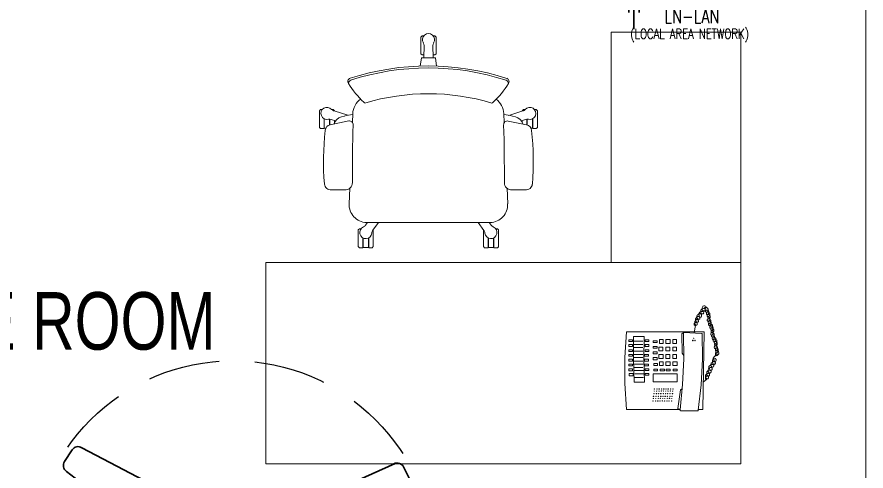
# Model space of a CAD drawing. Header units: inches. Extents: x 112 to 4169, y -2569 to 841.
# Drawn here: x 1789 to 1907, y -2336.3 to -2273.2 of the extents above; entities that cross this region are included whole.
import ezdxf

# ---------------------------------------------------------------- set-up
doc = ezdxf.new("R2010")
doc.units = ezdxf.units.IN
doc.header["$MEASUREMENT"] = 0
doc.linetypes.add('DASHED', pattern=[0.75, 0.5, -0.25])
for name, color, linetype, lineweight in [('DOOR_GLASS', 140, 'Continuous', 15), ('E-CF-Ceiling-Fan', 42, 'Continuous', 30), ('E-LAN', 6, 'Continuous', 30), ('ID-FURN', 7, 'Continuous', 15), ('Text', 252, 'Continuous', 15)]:
    doc.layers.add(name, color=color, linetype=linetype, lineweight=lineweight)
doc.layers.add('Layer 1', color=7, linetype='Continuous')
doc.styles.add('Swiss721', font='swisscl.ttf')
doc.styles.add('TAVE1', font='ROMANS.shx', dxfattribs={"width": 0.75})

# ---------------------------------------------------------------- blocks, each defined once
blk = doc.blocks.new('ch-1')
at = {"layer": 'ID-FURN', "color": 252, "lineweight": 13}
for p, q in [((300.3, 344.5), (296.8, 340.7)), ((296.8, 340.7), (296.8, 331)), ((296.8, 331), (297.8, 330)), ((297.8, 330), (328.3, 330)), ((297.8, 329), (297.8, 324.4)), ((297.8, 329), (327.8, 329)), ((353.2, 344.5), (300.3, 344.5)), ((356.8, 340.7), (353.2, 344.5)), ((356.8, 340.7), (356.8, 336.1)), ((308.6, 312.4), (326.6, 312.4)), ((308.9, 311.3), (326.5, 311.3)), ((322.2, 296.8), (316, 296.8)), ((325.7, 307.1), (321.2, 293.8)), ((352.6, 298.3), (338.8, 254.6)), ((353.2, 296.8), (352.1, 296.8)), ((356.8, 300.6), (353.2, 296.8)), ((356.8, 300.6), (356.8, 305.2)), ((-76.1, 221.9), (-79.7, 218.1)), ((-79.7, 218.1), (-79.7, 208.4)), ((-23.3, 221.9), (-76.1, 221.9)), ((-19.7, 218.1), (-23.3, 221.9)), ((-19.7, 218.1), (-19.7, 213)), ((-79.7, 208.4), (-78.7, 207.4)), ((-79.7, 187.7), (-78.7, 188.7)), ((-78.7, 207.4), (-48.2, 207.4)), ((-78.7, 206.3), (-78.7, 189.7)), ((-78.7, 206.3), (-48.7, 206.3)), ((-78.7, 189.7), (-48.7, 189.7)), ((-78.7, 188.7), (-48.2, 188.7)), ((-79.7, 178), (-79.7, 187.7)), ((-76.1, 174.2), (-79.7, 178)), ((-22.8, 174.2), (-76.1, 174.2)), ((-24.5, 175.5), (0, 157.3)), ((559, 14.7), (520.5, 15)), ((533.3, 24.3), (529.8, 20.5)), ((529.8, 20.5), (529.8, 14.9)), ((586.2, 24.3), (533.3, 24.3)), ((589.8, 20.5), (586.2, 24.3)), ((589.8, 20.5), (589.8, 16)), ((559, -13.7), (520.5, -14)), ((529.8, -19.6), (529.8, -13.9)), ((533.3, -23.4), (529.8, -19.6)), ((586.2, -23.4), (533.3, -23.4)), ((589.8, -19.6), (586.2, -23.4)), ((589.8, -19.6), (589.8, -15)), ((-24.5, -175), (0, -156.8)), ((-76.1, -173.7), (-79.7, -177.5)), ((-79.7, -177.5), (-79.7, -187.2)), ((-79.7, -187.2), (-78.7, -188.2)), ((-22.8, -173.7), (-76.1, -173.7)), ((-79.7, -207.9), (-78.7, -206.9)), ((-79.7, -217.6), (-79.7, -207.9)), ((-78.7, -188.2), (-48.2, -188.2)), ((-78.7, -189.2), (-48.7, -189.2)), ((-78.7, -205.8), (-78.7, -189.2)), ((-78.7, -205.8), (-48.7, -205.8)), ((-78.7, -206.9), (-48.2, -206.9)), ((-19.7, -217.6), (-19.7, -212.6)), ((-7.9, -197.9), (0, -192.2)), ((-76.1, -221.4), (-79.7, -217.6)), ((-23.3, -221.4), (-76.1, -221.4)), ((-19.7, -217.6), (-23.3, -221.4)), ((352.6, -297.8), (338.8, -254.1)), ((325.7, -306.6), (321.2, -293.4)), ((308.6, -311.9), (326.6, -311.9)), ((308.9, -310.8), (326.5, -310.8)), ((322.2, -296.3), (316, -296.3)), ((353.2, -296.3), (352.1, -296.3)), ((356.8, -300.1), (353.2, -296.3)), ((356.8, -300.1), (356.8, -304.7)), ((296.8, -330.5), (297.8, -329.5)), ((296.8, -340.2), (296.8, -330.5)), ((300.3, -344), (296.8, -340.2)), ((297.8, -328.5), (297.8, -323.9)), ((297.8, -328.5), (327.8, -328.5)), ((297.8, -329.5), (328.3, -329.5)), ((353.2, -344), (300.3, -344)), ((356.8, -340.2), (353.2, -344)), ((356.8, -340.2), (356.8, -335.7))]:
    blk.add_line(p, q, dxfattribs=at)
at = {"layer": 'ID-FURN', "color": 252}
for p, q in [((103.8, 264.3), (103.4, 306.4)), ((334.1, 275.2), (336.4, 265.8)), ((59.4, 250.7), (108.5, 248.6)), ((315.6, 239.8), (344.3, 238.6)), ((-7.9, 198.4), (0, 192.7)), ((0, 195.9), (0, -195.9)), ((315.6, -239.4), (344.3, -238.1)), ((59.4, -250.2), (108.5, -248.1)), ((103.4, -305.9), (103.8, -263.8)), ((334.1, -274.7), (336.4, -265.3))]:
    blk.add_line(p, q, dxfattribs=at)
for points in [[(320.9, 252), (309.1, 310.4)], [(320.9, -251.5), (309.1, -309.9)]]:
    blk.add_lwpolyline(points, dxfattribs=at)
at = {"layer": 'ID-FURN', "color": 252, "lineweight": 13}
blk.add_lwpolyline([(494.6, -25.6), (520.5, -21.8), (520.5, 22.3), (494.6, 26.1)], dxfattribs=at)
at = {"layer": 'ID-FURN', "color": 252}
for centre, radius, start, end in [((123.4, 308.5), 20.1, 95.0446, 186.0128), ((193.8, -510.8), 842.5, 83.3556, 94.9128), ((290, 306.5), 19.6, 11.3923, 86.0755), ((303.1, 267.6), 31.9, 13.7582, 74.5871), ((57, 193.7), 57, 87.5809, 177.8265), ((125.9, 262.4), 22.2, 175.0498, 270.9397), ((309, 250), 12.1, 267.6468, 9.6188), ((109.5, 210.3), 233.5, 7.127, 13.7582), ((596.7, 1.2), 296.9, 122.0525, 136.7624), ((445.4, 243.8), 11.1, 21.1039, 124.6268), ((439.4, 241.8), 11.1, 21.1039, 91.3806), ((-305.9, 0.2), 794.5, 341.9963, 18.0037), ((-305.9, 0.2), 800.8, 341.9963, 18.0037), ((147, -5274.9), 5515.2, 88.3219, 90.2152), ((341.6, 178.9), 59.8, 36.272, 87.3972), ((391.5, 194.2), 15.3, 136.9683, 155.6038), ((-286, 0.2), 693.1, 343.2048, 16.7952), ((57, -193.2), 57, 182.1735, 272.4191), ((341.6, -178.9), 59.8, 272.6028, 324.0692), ((391.5, -193.7), 15.3, 204.3962, 223.0317), ((596.7, -0.8), 296.9, 223.2376, 237.9475), ((125.9, -261.9), 22.2, 89.0603, 184.9502), ((147, 5275.4), 5515.2, 269.7848, 271.6781), ((309, -249.5), 12.1, 350.3812, 92.3532), ((109.5, -209.8), 233.5, 346.2418, 352.873), ((439.4, -241.3), 11.1, 268.6194, 338.8961), ((445.4, -243.3), 11.1, 235.3732, 338.8961), ((303.1, -267.1), 31.9, 285.413, 346.2418), ((123.4, -308), 20.1, 173.9872, 264.9554), ((290, -306), 19.6, 273.9245, 348.6077), ((193.8, 511.3), 842.5, 265.0872, 276.6444)]:
    blk.add_arc(centre, radius, start, end, dxfattribs=at)
at = {"layer": 'ID-FURN', "color": 252, "lineweight": 13}
for centre, radius, start, end in [((345, 320.7), 19.1, 310.5325, 193.4675), ((306.6, 313.2), 20, 342.2096, 8.7154), ((371.6, 292), 20, 135.2846, 161.7905), ((-31.5, 198), 19.1, 22.5325, 265.4675), ((3.9, 214.5), 20, 207.2846, 233.7904), ((-36.3, 159.2), 20, 54.2096, 80.7154), ((559, 34.7), 20, 270.2096, 296.7154), ((577.9, 0.5), 19.1, 238.5325, 121.4675), ((559, -33.7), 20, 63.2846, 89.7905), ((-31.5, -197.5), 19.1, 94.5325, 337.4675), ((-36.3, -158.7), 20, 279.2846, 305.7904), ((3.9, -214), 20, 126.2096, 152.7154), ((306.6, -312.7), 20, 351.2846, 17.7904), ((345, -320.2), 19.1, 166.5325, 49.4675), ((371.6, -291.5), 20, 198.2096, 224.7154)]:
    blk.add_arc(centre, radius, start, end, dxfattribs=at)
blk = doc.blocks.new('TELEPHONE')
at = {"layer": 'Layer 1', "lineweight": 9}
for points in [[(10.92, 14.4), (10.74, 14.4), (10.62, 14.34), (10.62, 14.28), (10.56, 14.22), (10.5, 14.1), (10.5, 13.86), (10.56, 13.8), (10.62, 13.74), (10.68, 13.68)], [(10.8, 14.1), (10.8, 14.04), (10.98, 14.04), (10.98, 14.1), (11.04, 14.1), (11.04, 14.34)], [(10.26, 13.32), (10.14, 13.32), (10.08, 13.26), (10.02, 13.26), (9.96, 13.2), (9.9, 13.14), (9.84, 13.08), (9.78, 12.96), (9.78, 12.84), (9.84, 12.72), (9.84, 12.66), (9.9, 12.6), (9.96, 12.54)], [(10.5, 13.62), (10.32, 13.62), (10.26, 13.56), (10.2, 13.5), (10.08, 13.38), (10.08, 13.02), (10.14, 12.9), (10.2, 12.84)], [(10.44, 13.08), (10.44, 13.14), (10.38, 13.2), (10.32, 13.26), (10.26, 13.26), (10.2, 13.32), (10.14, 13.32)], [(10.74, 14.04), (10.68, 14.04), (10.56, 13.98), (10.5, 13.98), (10.32, 13.8), (10.32, 13.5), (10.38, 13.38), (10.38, 13.32), (10.44, 13.26)], [(10.44, 13.26), (10.68, 13.26), (10.68, 13.38), (10.74, 13.38)], [(10.44, 12.96), (10.44, 13.08)], [(10.68, 13.5), (10.68, 13.56), (10.62, 13.62), (10.5, 13.62)], [(10.92, 13.92), (10.86, 13.98), (10.8, 14.04), (10.68, 14.04)], [(10.68, 13.68), (10.74, 13.68), (10.74, 13.62), (10.8, 13.62), (10.8, 13.68), (10.86, 13.68), (10.92, 13.74), (10.92, 13.8)], [(10.74, 13.38), (10.74, 13.44), (10.68, 13.5)], [(11.1, 13.5), (11.16, 13.5), (11.28, 13.62), (11.28, 13.68), (11.34, 13.68), (11.34, 13.98), (11.28, 13.98), (11.28, 14.04), (11.22, 14.1), (11.16, 14.1), (11.1, 14.16), (10.92, 14.16), (10.86, 14.1), (10.8, 14.1)], [(10.92, 13.8), (10.92, 13.92)], [(11.1, 13.8), (11.04, 13.8), (11.04, 13.74), (10.98, 13.68), (10.98, 13.62), (11.04, 13.56)], [(11.04, 13.56), (11.04, 13.5), (11.1, 13.5)], [(11.16, 13.2), (11.28, 13.2), (11.34, 13.26), (11.46, 13.38), (11.46, 13.56), (11.4, 13.62), (11.4, 13.68), (11.34, 13.74), (11.28, 13.74), (11.28, 13.8), (11.1, 13.8)], [(11.22, 13.5), (11.16, 13.5), (11.1, 13.44)], [(11.1, 13.44), (11.1, 13.26)], [(11.1, 13.26), (11.1, 13.2), (11.16, 13.2)], [(11.22, 12.96), (11.22, 12.9), (11.4, 12.9), (11.46, 12.96), (11.52, 13.02), (11.52, 13.08), (11.58, 13.14), (11.58, 13.32), (11.52, 13.38), (11.52, 13.44), (11.46, 13.44), (11.4, 13.5), (11.16, 13.5)], [(11.34, 13.2), (11.28, 13.2), (11.28, 13.14), (11.22, 13.14), (11.22, 12.96)], [(11.34, 12.6), (11.46, 12.6), (11.52, 12.66), (11.58, 12.72), (11.64, 12.78), (11.64, 13.02), (11.58, 13.08), (11.52, 13.14), (11.46, 13.2), (11.34, 13.2)], [(9.66, 12.06), (9.54, 12.06), (9.42, 11.94), (9.42, 11.7), (9.48, 11.7), (9.48, 11.64), (9.6, 11.64)], [(9.9, 12.48), (9.72, 12.48), (9.48, 12.24), (9.48, 11.88), (9.6, 11.76)], [(10.02, 12.9), (9.9, 12.9), (9.78, 12.84), (9.72, 12.78), (9.66, 12.72), (9.66, 12.66), (9.6, 12.6), (9.6, 12.36), (9.66, 12.24), (9.66, 12.18), (9.72, 12.12)], [(9.6, 11.76), (9.66, 11.7), (9.78, 11.7), (9.78, 11.76), (9.84, 11.76), (9.84, 11.82)], [(9.84, 12), (9.78, 12.06), (9.66, 12.06)], [(9.72, 12.12), (9.96, 12.12), (9.96, 12.18), (10.02, 12.24)], [(9.96, 12.36), (9.96, 12.48), (9.78, 12.48)], [(9.84, 11.82), (9.84, 12)], [(10.02, 12.24), (10.02, 12.3), (9.96, 12.36)], [(10.2, 12.78), (10.14, 12.84), (10.14, 12.9), (10.02, 12.9)], [(10.2, 12.84), (10.38, 12.84), (10.44, 12.9), (10.44, 12.96)], [(11.34, 12.6), (11.28, 12.54), (11.22, 12.48), (11.22, 12.3)], [(11.22, 12.3), (11.28, 12.3), (11.28, 12.24)], [(11.4, 12.84), (11.28, 12.84), (11.28, 12.78)], [(11.28, 12.24), (11.34, 12.24), (11.4, 12.3), (11.46, 12.3), (11.52, 12.36), (11.52, 12.42), (11.58, 12.48), (11.58, 12.66), (11.52, 12.72), (11.52, 12.78), (11.46, 12.84), (11.4, 12.84)], [(11.28, 12.78), (11.28, 12.66), (11.34, 12.6)], [(11.4, 11.94), (11.46, 11.94), (11.52, 12), (11.58, 12), (11.64, 12.06), (11.64, 12.12), (11.7, 12.18), (11.7, 12.42), (11.64, 12.42), (11.64, 12.48), (11.58, 12.54), (11.52, 12.54), (11.46, 12.6), (11.34, 12.6)], [(11.4, 12.24), (11.34, 12.18), (11.34, 12.06), (11.4, 12)], [(11.46, 11.64), (11.52, 11.64), (11.58, 11.7), (11.64, 11.7), (11.7, 11.76), (11.7, 11.82), (11.76, 11.88), (11.76, 12.06), (11.7, 12.12), (11.7, 12.18), (11.64, 12.24), (11.58, 12.24), (11.52, 12.3), (11.46, 12.3), (11.4, 12.24)], [(11.4, 12), (11.4, 11.94)], [(11.46, 11.94), (11.4, 11.88), (11.4, 11.7)], [(11.52, 12), (11.46, 11.94)], [(11.64, 11.28), (11.76, 11.28), (11.82, 11.34), (11.88, 11.4), (11.88, 11.46), (11.94, 11.52), (11.94, 11.7), (11.88, 11.76), (11.88, 11.82), (11.82, 11.82), (11.76, 11.88), (11.52, 11.88)], [(0, 10.8), (-0.24, 7.2), (-0.24, 3.6), (0, 0)], [(0, 10.8), (10.8, 10.8)], [(7.68, 10.5), (7.92, 10.68)], [(7.98, 10.68), (7.92, 10.68), (7.92, 10.62)], [(10.44, 10.56), (7.98, 10.68)], [(9.42, 10.68), (9.6, 11.64)], [(10.8, 10.8), (10.62, 0)], [(11.4, 11.7), (11.46, 11.7), (11.46, 11.64)], [(11.64, 11.58), (11.58, 11.52)], [(11.58, 11.52), (11.58, 11.34)], [(11.58, 11.34), (11.58, 11.28), (11.64, 11.28)], [(11.7, 11.7), (11.7, 11.64), (11.64, 11.64)], [(11.76, 10.98), (11.82, 10.98), (11.88, 11.04), (11.94, 11.04), (12, 11.1), (12, 11.16), (12.06, 11.22), (12.06, 11.4), (12, 11.46), (12, 11.52), (11.94, 11.52), (11.88, 11.58), (11.82, 11.58), (11.76, 11.64), (11.7, 11.64), (11.64, 11.58), (11.7, 11.58)], [(11.76, 11.28), (11.7, 11.22), (11.7, 11.04)], [(11.7, 11.04), (11.76, 10.98)], [(11.82, 11.34), (11.82, 11.28), (11.76, 11.28)], [(11.88, 10.92), (11.76, 10.92), (11.76, 10.86)], [(11.76, 10.32), (11.82, 10.32), (11.88, 10.38), (11.94, 10.38), (12, 10.44), (12, 10.5), (12.06, 10.56), (12.06, 10.74), (12, 10.8), (12, 10.86), (11.94, 10.92), (11.88, 10.92)], [(11.76, 10.86), (11.76, 10.74)], [(11.76, 10.74), (11.82, 10.68)], [(11.82, 10.68), (11.76, 10.62)], [(11.82, 10.68), (11.94, 10.68), (12.06, 10.8), (12.12, 10.86), (12.12, 11.1), (12.06, 11.16), (12, 11.22), (12, 11.28), (11.88, 11.28), (11.82, 11.34)], [(11.88, 10.08), (11.88, 10.02), (11.94, 10.02), (12, 10.08), (12.06, 10.08), (12.12, 10.14), (12.12, 10.2), (12.18, 10.26), (12.18, 10.5), (12.12, 10.5), (12.12, 10.56), (12.06, 10.62), (12, 10.62), (11.94, 10.68), (11.82, 10.68)], [(0.84, 9.42), (0.3, 9.42), (0.3, 9.66), (0.84, 9.66)], [(0.84, 9.66), (0.84, 9.42)], [(0.96, 10.14), (2.46, 10.14)], [(0.96, 10.14), (0.96, 6.96), (1.08, 3.78)], [(2.28, 9.48), (1.08, 9.48)], [(2.46, 10.14), (2.4, 6.96), (2.52, 3.78)], [(3.12, 9.42), (2.58, 9.42), (2.58, 9.66), (3.12, 9.66)], [(3.12, 9.66), (3.12, 9.42)], [(4.26, 9.3), (3.72, 9.3), (3.72, 9.54), (4.26, 9.54)], [(4.26, 9.54), (4.26, 9.3)], [(4.56, 9.72), (5.1, 9.72)], [(4.56, 9.18), (4.56, 9.72)], [(5.1, 9.72), (5.1, 9.18)], [(6.06, 9.18), (5.46, 9.18), (5.46, 9.72), (6.06, 9.72)], [(6.06, 9.72), (6.06, 9.18)], [(6.96, 9.18), (6.42, 9.18), (6.42, 9.72), (6.96, 9.72)], [(6.96, 9.72), (6.96, 9.18)], [(7.44, -0.06), (7.8, 3.48), (7.98, 7.02), (7.92, 10.62)], [(7.68, 10.5), (7.74, 7.8), (7.98, 7.5)], [(9.24, 9.6), (9.18, 9.6), (9.18, 9.54), (9.24, 9.54), (9.24, 9.6)], [(9.18, 9.6), (9.18, 9.6)], [(9.3, 9.9), (9.36, 9.84), (9.36, 9.9), (9.3, 9.9)], [(9.54, 9.6), (9.48, 9.6), (9.48, 9.54), (9.54, 9.54), (9.54, 9.6)], [(9.48, 9.6), (9.48, 9.6)], [(9.96, -0.12), (10.38, 3.42), (10.56, 6.96), (10.5, 10.5)], [(10.5, 10.5), (10.5, 10.56), (10.44, 10.56)], [(11.76, 10.62), (11.7, 10.56), (11.7, 10.38)], [(11.7, 10.38), (11.76, 10.38), (11.76, 10.32)], [(11.94, 10.38), (11.88, 10.38), (11.88, 10.32), (11.82, 10.26), (11.82, 10.14), (11.88, 10.08)], [(11.94, 10.02), (11.88, 9.96), (11.88, 9.84), (11.94, 9.78), (11.94, 9.72)], [(11.94, 9.72), (12, 9.72), (12.06, 9.78), (12.12, 9.78), (12.18, 9.84), (12.18, 9.9), (12.24, 9.96), (12.24, 10.2), (12.18, 10.2), (12.18, 10.26), (12.12, 10.32), (12.06, 10.32), (12, 10.38), (11.94, 10.38)], [(12, 10.08), (11.94, 10.02)], [(12.12, 9.42), (12.18, 9.42), (12.24, 9.48), (12.3, 9.48), (12.36, 9.54), (12.42, 9.6), (12.42, 9.84), (12.36, 9.9), (12.36, 9.96), (12.3, 9.96), (12.24, 10.02), (12.18, 10.02), (12.12, 10.08), (12.06, 10.08), (12, 10.02)], [(12.12, 9.72), (12.06, 9.66), (12.06, 9.48)], [(12.06, 9.48), (12.12, 9.48), (12.12, 9.42)], [(12.18, 9.78), (12.12, 9.72)], [(12.3, 9.48), (12.3, 9.42), (12.24, 9.42), (12.24, 9.36), (12.18, 9.3), (12.18, 9.24), (12.24, 9.18)], [(12.36, 8.82), (12.42, 8.82), (12.42, 8.88), (12.48, 8.88), (12.6, 9), (12.6, 9.24), (12.54, 9.3), (12.54, 9.36), (12.48, 9.42), (12.42, 9.42), (12.36, 9.48), (12.3, 9.48)], [(0.84, 8.76), (0.3, 8.76), (0.3, 9), (0.84, 9)], [(0.84, 8.04), (0.3, 8.04), (0.3, 8.28), (0.84, 8.28)], [(0.84, 9), (0.84, 8.76)], [(0.84, 8.28), (0.84, 8.04)], [(2.28, 9), (1.08, 9)], [(2.28, 8.58), (1.08, 8.58)], [(3.12, 8.76), (2.58, 8.76), (2.58, 9), (3.12, 9)], [(3.12, 8.04), (2.58, 8.04), (2.58, 8.28), (3.12, 8.28)], [(3.12, 9), (3.12, 8.76)], [(3.12, 8.28), (3.12, 8.04)], [(4.26, 8.52), (3.72, 8.52), (3.72, 8.76), (4.26, 8.76)], [(4.26, 8.76), (4.26, 8.52)], [(4.5, 8.64), (5.04, 8.64)], [(4.5, 8.16), (4.5, 8.64)], [(5.1, 9.18), (4.56, 9.18)], [(5.04, 8.64), (5.04, 8.16)], [(6, 8.16), (5.46, 8.16), (5.46, 8.64), (6, 8.64)], [(6, 8.64), (6, 8.16)], [(6.96, 8.16), (6.42, 8.16), (6.42, 8.64), (6.96, 8.64)], [(6.96, 8.64), (6.96, 8.16)], [(12.3, 8.82), (12.24, 8.76), (12.24, 8.7), (12.18, 8.64), (12.18, 8.58), (12.24, 8.52)], [(12.36, 9.06), (12.3, 9.06), (12.24, 9)], [(12.24, 9), (12.24, 8.94), (12.3, 8.88), (12.3, 8.82), (12.36, 8.82)], [(12.24, 8.52), (12.24, 8.46), (12.3, 8.46)], [(12.3, 8.46), (12.36, 8.46), (12.42, 8.52), (12.48, 8.58), (12.54, 8.64), (12.54, 8.94), (12.42, 9.06), (12.36, 9.06)], [(12.42, 8.52), (12.36, 8.46)], [(12.36, 8.46), (12.36, 8.22)], [(0.84, 7.38), (0.3, 7.38), (0.3, 7.62), (0.84, 7.62)], [(0.84, 7.62), (0.84, 7.38)], [(2.28, 8.1), (1.08, 8.1)], [(2.28, 7.62), (1.08, 7.62)], [(2.28, 7.2), (1.08, 7.2)], [(3.06, 7.38), (2.52, 7.38), (2.52, 7.62), (3.06, 7.62)], [(3.06, 7.62), (3.06, 7.38)], [(4.26, 7.74), (3.72, 7.74), (3.72, 7.98), (4.26, 7.98)], [(4.26, 6.9), (3.72, 6.9), (3.72, 7.2), (4.26, 7.2)], [(4.26, 7.98), (4.26, 7.74)], [(4.26, 7.2), (4.26, 6.9)], [(5.04, 8.16), (4.5, 8.16)], [(4.5, 7.62), (5.1, 7.62)], [(4.5, 7.08), (4.5, 7.62)], [(5.1, 7.62), (5.1, 7.08)], [(6, 7.08), (5.46, 7.08), (5.46, 7.62), (6, 7.62)], [(6, 7.62), (6, 7.08)], [(6.96, 7.08), (6.42, 7.08), (6.42, 7.62), (6.96, 7.62)], [(6.96, 7.62), (6.96, 7.08)], [(12.36, 7.44), (12.3, 7.44), (12.12, 7.26), (12.12, 7.2), (12.06, 7.14), (12.06, 6.9), (12.12, 6.84), (12.18, 6.78), (12.24, 6.72)], [(12.36, 8.22), (12.36, 8.16), (12.42, 8.16)], [(12.48, 7.86), (12.42, 7.86), (12.36, 7.8)], [(12.36, 7.8), (12.36, 7.5), (12.42, 7.5)], [(12.42, 7.5), (12.6, 7.5), (12.72, 7.62), (12.78, 7.62), (12.78, 7.68), (12.84, 7.74), (12.84, 7.92), (12.78, 7.98), (12.78, 8.04), (12.72, 8.1), (12.66, 8.16), (12.6, 8.16), (12.48, 8.22)], [(12.48, 8.22), (12.42, 8.22), (12.42, 8.16)], [(12.42, 8.16), (12.42, 7.92)], [(12.42, 7.92), (12.42, 7.86), (12.48, 7.86)], [(0.84, 6.72), (0.3, 6.72), (0.3, 6.96), (0.84, 6.96)], [(0.84, 6.06), (0.3, 6.06), (0.3, 6.3), (0.84, 6.3)], [(0.84, 6.96), (0.84, 6.72)], [(0.84, 6.3), (0.84, 6.06)], [(2.28, 6.72), (1.08, 6.72)], [(2.28, 6.3), (1.08, 6.3)], [(3.06, 6.72), (2.52, 6.72), (2.52, 6.96), (3.06, 6.96)], [(3.06, 6.06), (2.52, 6.06), (2.52, 6.3), (3.06, 6.3)], [(3.06, 6.96), (3.06, 6.72)], [(3.06, 6.3), (3.06, 6.06)], [(4.32, 6.12), (3.78, 6.12), (3.78, 6.36), (4.32, 6.36)], [(4.32, 6.36), (4.32, 6.12)], [(5.1, 7.08), (4.5, 7.08)], [(4.56, 6.6), (5.1, 6.6)], [(4.56, 6.12), (4.56, 6.6)], [(5.1, 6.12), (4.56, 6.12)], [(5.1, 6.6), (5.1, 6.12)], [(6.06, 6.12), (5.46, 6.12), (5.46, 6.6), (6.06, 6.6)], [(6.06, 6.6), (6.06, 6.12)], [(7.02, 6.12), (6.42, 6.12), (6.42, 6.6), (7.02, 6.6)], [(7.02, 6.6), (7.02, 6.12)], [(11.94, 6.24), (11.76, 6.24), (11.7, 6.18), (11.46, 5.94), (11.46, 5.76), (11.52, 5.7), (11.52, 5.64), (11.58, 5.52), (11.64, 5.52)], [(12.18, 6.66), (12.06, 6.66), (12, 6.6), (11.94, 6.6), (11.88, 6.54), (11.82, 6.48), (11.76, 6.42), (11.76, 6.36), (11.7, 6.24), (11.7, 6.18), (11.76, 6.12), (11.76, 6), (11.88, 5.88)], [(12.36, 7.08), (12.3, 7.02), (12.12, 7.02), (12.06, 6.96), (12, 6.9), (11.94, 6.84), (11.94, 6.48), (12, 6.42), (12, 6.36), (12.06, 6.3)], [(12.12, 6.12), (12.12, 6.18), (12.06, 6.18), (12.06, 6.24), (11.94, 6.24)], [(12.06, 6.3), (12.12, 6.3), (12.18, 6.24), (12.24, 6.3), (12.3, 6.3), (12.3, 6.36), (12.36, 6.42), (12.36, 6.48), (12.3, 6.54)], [(12.3, 6.54), (12.3, 6.6), (12.24, 6.6), (12.24, 6.66), (12.12, 6.66)], [(12.48, 6.96), (12.42, 6.96), (12.42, 7.02), (12.36, 7.02), (12.36, 7.08), (12.3, 7.08), (12.24, 7.02)], [(12.24, 6.72), (12.24, 6.66), (12.36, 6.66), (12.36, 6.72), (12.42, 6.72), (12.48, 6.78), (12.48, 6.84)], [(12.48, 6.84), (12.48, 6.96)], [(0.84, 5.34), (0.3, 5.34), (0.3, 5.64), (0.84, 5.64)], [(0.9, 4.68), (0.36, 4.68), (0.36, 4.98), (0.9, 4.98)], [(0.84, 5.64), (0.84, 5.34)], [(0.9, 4.98), (0.9, 4.68)], [(2.28, 5.82), (1.08, 5.82)], [(2.34, 5.4), (1.08, 5.4)], [(2.34, 4.92), (1.14, 4.92)], [(3.12, 5.4), (2.58, 5.4), (2.58, 5.64), (3.12, 5.64)], [(3.12, 4.74), (2.58, 4.74), (2.58, 4.98), (3.12, 4.98)], [(3.12, 5.64), (3.12, 5.4)], [(3.12, 4.98), (3.12, 4.74)], [(3.72, 4.92), (7.02, 4.92)], [(3.72, 3.84), (3.72, 4.92)], [(4.32, 5.34), (3.78, 5.34), (3.78, 5.58), (4.32, 5.58)], [(4.32, 5.58), (4.32, 5.34)], [(4.68, 5.58), (5.28, 5.58)], [(4.68, 5.34), (4.68, 5.58)], [(5.28, 5.34), (4.68, 5.34)], [(5.28, 5.58), (5.28, 5.34)], [(6.06, 5.34), (5.52, 5.34), (5.52, 5.58), (6.06, 5.58)], [(6.06, 5.58), (6.06, 5.34)], [(7.02, 5.34), (6.48, 5.34), (6.48, 5.58), (7.02, 5.58)], [(7.02, 5.58), (7.02, 5.34)], [(7.02, 4.92), (7.02, 3.84)], [(11.46, 5.04), (11.34, 5.04), (11.28, 4.98), (11.22, 4.98), (10.98, 4.74), (10.98, 4.56), (11.04, 4.5), (11.04, 4.38), (11.16, 4.26)], [(11.58, 5.46), (11.52, 5.46), (11.4, 5.4), (11.34, 5.4), (11.28, 5.34), (11.22, 5.28), (11.16, 5.22), (11.16, 4.8), (11.28, 4.68)], [(11.28, 4.68), (11.52, 4.68), (11.52, 4.8)], [(11.76, 5.82), (11.64, 5.82), (11.52, 5.76), (11.46, 5.76), (11.4, 5.7), (11.4, 5.58), (11.34, 5.52), (11.34, 5.28), (11.4, 5.22), (11.46, 5.16), (11.46, 5.1)], [(11.52, 4.92), (11.52, 4.98), (11.46, 4.98), (11.46, 5.04), (11.34, 5.04)], [(11.46, 5.1), (11.52, 5.1), (11.52, 5.04), (11.64, 5.04), (11.64, 5.1), (11.7, 5.1), (11.7, 5.16), (11.76, 5.16), (11.76, 5.22)], [(11.76, 5.34), (11.7, 5.34), (11.7, 5.4), (11.64, 5.4), (11.64, 5.46), (11.52, 5.46)], [(11.52, 4.8), (11.52, 4.92)], [(11.64, 5.52), (11.64, 5.46), (11.82, 5.46), (11.82, 5.52), (11.88, 5.52), (11.88, 5.7)], [(11.88, 5.7), (11.88, 5.76), (11.82, 5.76), (11.82, 5.82), (11.7, 5.82)], [(11.76, 5.22), (11.76, 5.34)], [(2.52, 3.78), (1.08, 3.78)], [(2.34, 4.44), (1.14, 4.44)], [(7.02, 3.84), (3.72, 3.84)], [(11.1, 4.14), (10.68, 3.84)], [(11.22, 4.62), (11.1, 4.62), (10.98, 4.5), (10.98, 4.26), (11.04, 4.2), (11.1, 4.2), (11.1, 4.14)], [(11.16, 4.26), (11.34, 4.26), (11.34, 4.32), (11.4, 4.32), (11.4, 4.5)], [(11.4, 4.5), (11.4, 4.56), (11.34, 4.56), (11.34, 4.62), (11.22, 4.62)], [(3.84, 2.82), (3.9, 2.82), (3.9, 2.88), (3.84, 2.88), (3.84, 2.82)], [(4.2, 2.82), (4.26, 2.82), (4.26, 2.88), (4.2, 2.88), (4.2, 2.82)], [(4.5, 2.82), (4.56, 2.82), (4.56, 2.88), (4.5, 2.88), (4.5, 2.82)], [(4.8, 2.52), (4.86, 2.52), (4.86, 2.58), (4.8, 2.58), (4.8, 2.52)], [(4.86, 2.82), (4.92, 2.82), (4.92, 2.88), (4.86, 2.88), (4.86, 2.82)], [(5.1, 2.52), (5.16, 2.52), (5.16, 2.58), (5.1, 2.52)], [(5.16, 2.82), (5.22, 2.82), (5.22, 2.88), (5.16, 2.88), (5.16, 2.82)], [(5.46, 2.82), (5.52, 2.82), (5.52, 2.88), (5.46, 2.88), (5.46, 2.82)], [(5.76, 2.82), (5.82, 2.82), (5.82, 2.88), (5.76, 2.88), (5.76, 2.82)], [(5.76, 2.52), (5.82, 2.52), (5.76, 2.58), (5.76, 2.52)], [(6.06, 2.52), (6.12, 2.52), (6.12, 2.58), (6.06, 2.58), (6.06, 2.52)], [(6.12, 2.82), (6.18, 2.82), (6.18, 2.88), (6.12, 2.88), (6.12, 2.82)], [(6.42, 2.82), (6.48, 2.82), (6.48, 2.88), (6.42, 2.88), (6.42, 2.82)], [(7.14, 0.12), (7.5, 2.7)], [(7.5, 2.7), (7.74, 2.88)], [(3.72, 1.2), (3.66, 1.2), (3.66, 1.14), (3.72, 1.14), (3.72, 1.2)], [(3.66, 1.2), (3.66, 1.2)], [(3.72, 1.8), (3.78, 1.8), (3.78, 1.86), (3.72, 1.86), (3.72, 1.8)], [(3.72, 1.5), (3.78, 1.5), (3.72, 1.56), (3.72, 1.5)], [(3.78, 2.16), (3.84, 2.16), (3.84, 2.22), (3.78, 2.22), (3.78, 2.16)], [(4.08, 1.2), (4.02, 1.2), (4.02, 1.14), (4.08, 1.14), (4.08, 1.2)], [(4.02, 1.2), (4.02, 1.2)], [(4.08, 1.8), (4.14, 1.8), (4.14, 1.86), (4.08, 1.86), (4.08, 1.8)], [(4.14, 2.16), (4.2, 2.16), (4.2, 2.22), (4.14, 2.22), (4.14, 2.16)], [(4.38, 1.2), (4.32, 1.2), (4.32, 1.14), (4.38, 1.14), (4.38, 1.2)], [(4.32, 1.2), (4.32, 1.2)], [(4.38, 1.8), (4.44, 1.8), (4.44, 1.86), (4.38, 1.86), (4.38, 1.8)], [(4.38, 1.5), (4.44, 1.5), (4.38, 1.56), (4.38, 1.5)], [(4.44, 2.16), (4.5, 2.16), (4.5, 2.22), (4.44, 2.22), (4.44, 2.16)], [(4.68, 1.2), (4.62, 1.2), (4.62, 1.14), (4.68, 1.14), (4.68, 1.2)], [(4.62, 1.2), (4.62, 1.2)], [(4.68, 1.5), (4.74, 1.5), (4.74, 1.56), (4.68, 1.56), (4.68, 1.5)], [(4.74, 2.16), (4.8, 2.16), (4.8, 2.22), (4.74, 2.22), (4.74, 2.16)], [(4.74, 1.8), (4.8, 1.8), (4.8, 1.86), (4.74, 1.86), (4.74, 1.8)], [(4.92, 1.2), (4.98, 1.2), (4.98, 1.14), (5.04, 1.2), (4.92, 1.2)], [(5.04, 1.8), (5.1, 1.8), (5.1, 1.86), (5.04, 1.86), (5.04, 1.8)], [(5.1, 2.16), (5.16, 2.16), (5.16, 2.22), (5.1, 2.22), (5.1, 2.16)], [(5.34, 1.2), (5.28, 1.2), (5.28, 1.14), (5.34, 1.14), (5.34, 1.2)], [(5.28, 1.2), (5.28, 1.2)], [(5.34, 1.8), (5.4, 1.8), (5.4, 1.86), (5.34, 1.86), (5.34, 1.8)], [(5.4, 2.16), (5.46, 2.16), (5.46, 2.22), (5.4, 2.22), (5.4, 2.16)], [(5.64, 1.2), (5.58, 1.2), (5.58, 1.14), (5.64, 1.14), (5.64, 1.2)], [(5.58, 1.2), (5.58, 1.2)], [(5.64, 1.8), (5.7, 1.8), (5.7, 1.86), (5.64, 1.86), (5.64, 1.8)], [(5.64, 1.5), (5.7, 1.5), (5.64, 1.56), (5.64, 1.5)], [(5.7, 2.16), (5.76, 2.16), (5.76, 2.22), (5.7, 2.22), (5.7, 2.16)], [(5.94, 1.2), (5.88, 1.2), (5.88, 1.14), (5.94, 1.14), (5.94, 1.2)], [(5.88, 1.2), (5.88, 1.2)], [(5.94, 1.5), (6, 1.5), (6, 1.56), (5.94, 1.56), (5.94, 1.5)], [(6, 2.16), (6.06, 2.16), (6.06, 2.22), (6, 2.22), (6, 2.16)], [(6, 1.8), (6.06, 1.8), (6.06, 1.86), (6, 1.86), (6, 1.8)], [(6.3, 1.2), (6.24, 1.2), (6.24, 1.14), (6.3, 1.14), (6.3, 1.2)], [(6.24, 1.2), (6.24, 1.2)], [(6.3, 1.8), (6.36, 1.8), (6.36, 1.86), (6.3, 1.86), (6.3, 1.8)], [(6.36, 2.16), (6.42, 2.16), (6.42, 2.22), (6.36, 2.22), (6.36, 2.16)], [(7.32, 0), (0, 0)], [(7.44, -0.12), (7.14, 0.12)], [(10.62, 0), (10.02, 0)], [(7.44, -0.06), (7.44, -0.12), (7.5, -0.18)], [(7.5, -0.18), (9.96, -0.18), (9.96, -0.12)]]:
    blk.add_lwpolyline(points, dxfattribs=at)
for points, knots in [([(9.96, 12.54), (9.96, 12.54), (10.02, 12.54), (10.02, 12.54), (10.18, 12.52), (10.22, 12.56), (10.2, 12.72), (10.2, 12.72), (10.2, 12.78), (10.2, 12.78)], [0, 0, 0, 0, 1, 1, 1, 2, 2, 2, 3, 3, 3, 3]), ([(12.24, 9.18), (12.24, 9.18), (12.24, 9.12), (12.24, 9.12), (12.24, 9.12), (12.36, 9.12), (12.36, 9.12), (12.5, 9.29), (12.56, 9.22), (12.54, 9.42), (12.54, 9.42), (12.54, 9.6), (12.54, 9.6), (12.54, 9.6), (12.48, 9.66), (12.48, 9.66), (12.48, 9.66), (12.42, 9.72), (12.42, 9.72), (12.42, 9.72), (12.3, 9.72), (12.3, 9.72), (12.3, 9.72), (12.24, 9.78), (12.24, 9.78), (12.24, 9.78), (12.18, 9.78), (12.18, 9.78), (12.18, 9.78), (12.12, 9.72), (12.12, 9.72)], [0, 0, 0, 0, 1, 1, 1, 2, 2, 2, 3, 3, 3, 4, 4, 4, 5, 5, 5, 6, 6, 6, 7, 7, 7, 8, 8, 8, 9, 9, 9, 10, 10, 10, 10]), ([(12.42, 8.16), (12.42, 8.16), (12.48, 8.16), (12.48, 8.16), (12.75, 8.43), (12.64, 8.25), (12.66, 8.64), (12.66, 8.64), (12.66, 8.7), (12.66, 8.7), (12.66, 8.7), (12.6, 8.7), (12.6, 8.7), (12.6, 8.7), (12.54, 8.76), (12.54, 8.76), (12.54, 8.76), (12.48, 8.82), (12.48, 8.82), (12.48, 8.82), (12.3, 8.82), (12.3, 8.82)], [0, 0, 0, 0, 1, 1, 1, 2, 2, 2, 3, 3, 3, 4, 4, 4, 5, 5, 5, 6, 6, 6, 7, 7, 7, 7]), ([(12.48, 7.86), (12.48, 7.86), (12.54, 7.86), (12.54, 7.86), (12.81, 8.13), (12.7, 7.96), (12.72, 8.34), (12.72, 8.34), (12.72, 8.4), (12.72, 8.4), (12.72, 8.4), (12.66, 8.4), (12.66, 8.4), (12.66, 8.4), (12.6, 8.46), (12.6, 8.46), (12.6, 8.46), (12.54, 8.46), (12.54, 8.46), (12.54, 8.46), (12.48, 8.52), (12.48, 8.52), (12.48, 8.52), (12.42, 8.52), (12.42, 8.52)], [0, 0, 0, 0, 1, 1, 1, 2, 2, 2, 3, 3, 3, 4, 4, 4, 5, 5, 5, 6, 6, 6, 7, 7, 7, 8, 8, 8, 8]), ([(12.36, 7.44), (12.36, 7.44), (12.42, 7.44), (12.42, 7.44), (12.6, 7.63), (12.52, 7.49), (12.54, 7.8), (12.54, 7.8), (12.48, 7.86), (12.48, 7.86)], [0, 0, 0, 0, 1, 1, 1, 2, 2, 2, 3, 3, 3, 3]), ([(11.88, 5.88), (11.88, 5.88), (11.94, 5.88), (11.94, 5.88), (12.1, 5.86), (12.14, 5.9), (12.12, 6.06), (12.12, 6.06), (12.12, 6.12), (12.12, 6.12)], [0, 0, 0, 0, 1, 1, 1, 2, 2, 2, 3, 3, 3, 3]), ([(3.84, 2.52), (3.84, 2.52), (3.9, 2.52), (3.9, 2.52), (3.9, 2.52), (3.84, 2.52), (3.84, 2.52), (3.84, 2.52), (3.84, 2.58), (3.84, 2.58), (3.84, 2.58), (3.84, 2.52), (3.84, 2.52)], [0, 0, 0, 0, 1, 1, 1, 2, 2, 2, 3, 3, 3, 4, 4, 4, 4]), ([(4.14, 2.52), (4.14, 2.52), (4.2, 2.52), (4.2, 2.52), (4.2, 2.52), (4.2, 2.58), (4.2, 2.58), (4.2, 2.58), (4.2, 2.52), (4.2, 2.52), (4.2, 2.52), (4.14, 2.52), (4.14, 2.52)], [0, 0, 0, 0, 1, 1, 1, 2, 2, 2, 3, 3, 3, 4, 4, 4, 4]), ([(4.5, 2.52), (4.5, 2.52), (4.56, 2.52), (4.56, 2.52), (4.56, 2.52), (4.5, 2.52), (4.5, 2.52), (4.5, 2.52), (4.5, 2.58), (4.5, 2.58), (4.5, 2.58), (4.5, 2.52), (4.5, 2.52)], [0, 0, 0, 0, 1, 1, 1, 2, 2, 2, 3, 3, 3, 4, 4, 4, 4]), ([(5.4, 2.52), (5.4, 2.52), (5.46, 2.52), (5.46, 2.52), (5.46, 2.52), (5.46, 2.58), (5.46, 2.58), (5.46, 2.58), (5.46, 2.52), (5.46, 2.52), (5.46, 2.52), (5.4, 2.52), (5.4, 2.52)], [0, 0, 0, 0, 1, 1, 1, 2, 2, 2, 3, 3, 3, 4, 4, 4, 4]), ([(6.36, 2.52), (6.36, 2.52), (6.42, 2.52), (6.42, 2.52), (6.42, 2.52), (6.42, 2.58), (6.42, 2.58), (6.42, 2.58), (6.42, 2.52), (6.42, 2.52), (6.42, 2.52), (6.36, 2.52), (6.36, 2.52)], [0, 0, 0, 0, 1, 1, 1, 2, 2, 2, 3, 3, 3, 4, 4, 4, 4]), ([(4.02, 1.5), (4.02, 1.5), (4.08, 1.5), (4.08, 1.5), (4.08, 1.5), (4.08, 1.56), (4.08, 1.56), (4.08, 1.56), (4.08, 1.5), (4.08, 1.5), (4.08, 1.5), (4.02, 1.5), (4.02, 1.5)], [0, 0, 0, 0, 1, 1, 1, 2, 2, 2, 3, 3, 3, 4, 4, 4, 4]), ([(4.98, 1.5), (4.98, 1.5), (5.04, 1.5), (5.04, 1.5), (5.04, 1.5), (5.04, 1.56), (5.04, 1.56), (5.04, 1.56), (5.04, 1.5), (5.04, 1.5), (5.04, 1.5), (4.98, 1.5), (4.98, 1.5)], [0, 0, 0, 0, 1, 1, 1, 2, 2, 2, 3, 3, 3, 4, 4, 4, 4]), ([(5.28, 1.5), (5.28, 1.5), (5.34, 1.5), (5.34, 1.5), (5.34, 1.5), (5.34, 1.56), (5.34, 1.56), (5.34, 1.56), (5.34, 1.5), (5.34, 1.5), (5.34, 1.5), (5.28, 1.5), (5.28, 1.5)], [0, 0, 0, 0, 1, 1, 1, 2, 2, 2, 3, 3, 3, 4, 4, 4, 4]), ([(6.24, 1.5), (6.24, 1.5), (6.3, 1.5), (6.3, 1.5), (6.3, 1.5), (6.3, 1.56), (6.3, 1.56), (6.3, 1.56), (6.3, 1.5), (6.3, 1.5), (6.3, 1.5), (6.24, 1.5), (6.24, 1.5)], [0, 0, 0, 0, 1, 1, 1, 2, 2, 2, 3, 3, 3, 4, 4, 4, 4])]:
    blk.add_open_spline(points, degree=3, knots=knots, dxfattribs=at)
blk = doc.blocks.new('ASDSAETR')
for p, q in [((51404, -7188.31), (51404, -7197.3)), ((51404, -7190.29), (51410.36, -7190.29)), ((51404, -7191.55), (51414.43, -7191.55)), ((51404, -7192.81), (51418.49, -7192.81)), ((51404, -7194.07), (51414.43, -7194.07)), ((51404, -7195.33), (51410.36, -7195.33))]:
    blk.add_line(p, q)
blk = doc.blocks.new('CF')
for p, q in [((-23.84, 14.22), (-22.76, 15.89)), ((1.35, 4.29), (-21.39, 16.19)), ((1.35, 4.29), (22.9, 13.97)), ((24.1, 13.48), (25.01, 11.71)), ((-4.07, -2.11), (-23.55, 12.84)), ((3.87, -1.9), (24.71, 10.43)), ((-4.07, -2.11), (-3.33, -26.62)), ((3.87, -1.9), (0.65, -26.82)), ((-0.39, -27.76), (-2.38, -27.66))]:
    blk.add_line(p, q)
for radius in [4.48, 0.0888]:
    blk.add_circle((0, 0), radius)
for centre, radius, start, end in [((-21.93, 15.35), 0.996, 57.1351, 147.1351), ((-23.01, 13.68), 0.996, 147.1351, 237.1351), ((23.21, 13.03), 0.996, 27.1351, 117.1351), ((24.09, 11.25), 1.03, 299.2548, 26.4357), ((-2.33, -26.67), 0.996, 177.1351, 267.1351), ((-0.34, -26.77), 0.996, 267.1351, 357.1351)]:
    blk.add_arc(centre, radius, start, end)

msp = doc.modelspace()

# ---------------------------------------------------------------- linework, layer by layer
at = {"linetype": 'DASHED', "ltscale": 20}
msp.add_circle((1819.05, -2348.95), 28, dxfattribs=at)
at = {"layer": 'DOOR_GLASS'}
msp.add_line((1907.01, -2271.3), (1907.01, -2393.3), dxfattribs=at)
at = {"layer": 'ID-FURN'}
for points in [[(1871.6, -2307.27), (1889.6, -2307.27), (1889.6, -2275.27), (1871.6, -2275.27)], [(1823.6, -2335.27), (1889.6, -2335.27), (1889.6, -2307.27), (1823.6, -2307.27)]]:
    msp.add_lwpolyline(points, close=True, dxfattribs=at)

# ---------------------------------------------------------------- block references
msp.add_blockref('TELEPHONE', (1873.73, -2327.71))
at = {"layer": 'E-CF-Ceiling-Fan', "lineweight": 0, "xscale": 0.9826591356573481, "yscale": 0.9826591356573481, "zscale": 0.9826591356486393}
msp.add_blockref('CF', (1819.05, -2348.95), dxfattribs=at)
at = {"layer": 'E-LAN', "lineweight": 0, "xscale": 0.5599999999999999, "yscale": 0.5599999999999999, "zscale": 0.5599999999999999, "rotation": 270}
msp.add_blockref('ASDSAETR', (5902.74, 26519.52), dxfattribs=at)
at = {"layer": 'ID-FURN', "xscale": -0.04399999999355417, "yscale": 0.04400000005261973, "zscale": 0.044, "rotation": 269.9871586803238}
msp.add_blockref('ch-1', (1846.18, -2301.74), dxfattribs=at)

# ---------------------------------------------------------------- texts
at = {"layer": 'E-LAN', "lineweight": 0, "style": 'TAVE1', "width": 0.75}
for s, height, p in [('LN-LAN', 1.951, (1878.98, -2274.02)), ('(LOCAL AREA NETWORK)', 1.3659, (1874.25, -2276.19))]:
    msp.add_text(s, height=height, dxfattribs=at).set_placement(p)
at = {"layer": 'Text', "insert": (1761.62, -2311.41), "char_height": 8, "width": 122.9413, "attachment_point": 2, "style": 'Swiss721'}
msp.add_mtext('ENGINEER\'S OFFICE ROOM 19\'-0" X 14\'-2"', dxfattribs=at)

doc.saveas('drawing.dxf')
